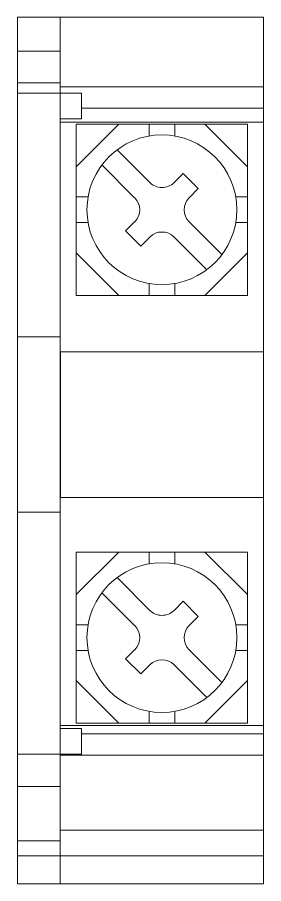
# Model space of a CAD drawing. Header units: millimetres. Extents: x 133 to 1212, y 97 to 428.
# Drawn here: x 587.51 to 599.01, y 318.7 to 359.2 of the extents above; entities that cross this region are included whole.
import ezdxf

# ---------------------------------------------------------------- set-up
doc = ezdxf.new("R2010")
doc.units = ezdxf.units.MM
doc.layers.add('hw_VTP', color=7, linetype='Continuous', lineweight=13)

# ---------------------------------------------------------------- blocks, each defined once
blk = doc.blocks.new('*U393')
blk.add_line((2, 24.86), (2, 18.06))
at = {"layer": 'hw_VTP'}
for p, q in [((0, 0), (0, 40.5)), ((0, 40.5), (11.5, 40.5)), ((11.5, 40.5), (1, 40.5)), ((2, 25.56), (2, 40.5)), ((2, 40.5), (2, 24.86)), ((11.5, 40.5), (11.5, 35.598)), ((2, 38.923), (0, 38.923)), ((2, 37.444), (0, 37.444)), ((2, 36.951), (0, 36.951)), ((11.5, 37.251), (2, 37.251)), ((3, 36.951), (2, 36.951)), ((3, 36.951), (3, 35.749)), ((11.5, 36.25), (3, 36.25)), ((3, 35.749), (2, 35.749)), ((4.74, 35.502), (2.75, 33.512)), ((10.75, 33.512), (8.76, 35.502)), ((4.74, 27.502), (2.75, 29.492)), ((10.75, 29.492), (8.76, 27.502)), ((2, 25.56), (0, 25.56)), ((11.5, 24.86), (2, 24.86)), ((2, 0), (2, 18.06)), ((11.5, 18.06), (2, 18.06)), ((2, 17.36), (0, 17.36)), ((4.74, 15.503), (2.75, 13.514)), ((10.75, 13.514), (8.76, 15.503)), ((4.74, 7.503), (2.75, 9.493)), ((10.75, 9.493), (8.76, 7.503)), ((11.5, 7.399), (11.5, 0)), ((3, 7.249), (2, 7.249)), ((3, 6.049), (3, 7.249)), ((11.5, 7), (3, 7)), ((2, 6.049), (0, 6.049)), ((3, 6.049), (2, 6.049)), ((11.5, 6), (2, 6)), ((2, 4.549), (0, 4.549)), ((11.5, 2.5), (2, 2.5)), ((2, 2), (0, 2)), ((1, 1.3), (0, 1.3)), ((11.5, 1.299), (1, 1.299)), ((11.5, 0), (0, 0))]:
    blk.add_line(p, q, dxfattribs=at)
at = {"layer": 'hw_VTP', "color": 4}
for p, q in [((11.5, 35.598), (2, 35.598)), ((11.5, 35.598), (11.5, 7.399)), ((11.5, 35.41), (11.5, 24.86)), ((11.5, 7.51), (11.5, 18.06)), ((11.5, 7.399), (2, 7.399))]:
    blk.add_line(p, q, dxfattribs=at)
at = {"layer": 'hw_VTP', "color": 0}
for p, q in [((10.75, 35.502), (2.75, 35.502)), ((2.75, 27.502), (2.75, 35.502)), ((6.15, 35.502), (6.15, 34.95)), ((7.35, 35.502), (7.35, 34.95)), ((10.75, 27.502), (10.75, 35.502)), ((6.184, 32.775), (4.654, 34.305)), ((5.477, 32.068), (3.947, 33.598)), ((7.74, 33.199), (7.316, 32.775)), ((8.447, 32.492), (7.74, 33.199)), ((8.447, 32.492), (8.023, 32.068)), ((2.75, 32.102), (3.302, 32.102)), ((10.75, 32.102), (10.198, 32.102)), ((2.75, 30.902), (3.302, 30.902)), ((5.477, 30.936), (5.053, 30.512)), ((9.553, 29.406), (8.023, 30.936)), ((10.75, 30.902), (10.198, 30.902)), ((5.76, 29.805), (5.053, 30.512)), ((6.184, 30.229), (5.76, 29.805)), ((8.846, 28.699), (7.316, 30.229)), ((6.15, 27.502), (6.15, 28.054)), ((7.35, 27.502), (7.35, 28.054)), ((10.75, 27.502), (2.75, 27.502)), ((10.75, 15.503), (2.75, 15.503)), ((2.75, 7.503), (2.75, 15.503)), ((6.15, 15.503), (6.15, 14.951)), ((7.35, 15.503), (7.35, 14.951)), ((10.75, 7.503), (10.75, 15.503)), ((6.184, 12.776), (4.654, 14.306)), ((5.477, 12.069), (3.947, 13.599)), ((7.74, 13.2), (7.316, 12.776)), ((8.447, 12.493), (7.74, 13.2)), ((8.447, 12.493), (8.023, 12.069)), ((2.75, 12.103), (3.302, 12.103)), ((10.75, 12.103), (10.198, 12.103)), ((5.477, 10.937), (5.053, 10.513)), ((9.553, 9.407), (8.023, 10.937)), ((2.75, 10.903), (3.302, 10.903)), ((10.75, 10.903), (10.198, 10.903)), ((5.76, 9.806), (5.053, 10.513)), ((6.184, 10.23), (5.76, 9.806)), ((8.846, 8.7), (7.316, 10.23)), ((6.15, 7.503), (6.15, 8.055)), ((7.35, 7.503), (7.35, 8.055)), ((10.75, 7.503), (2.75, 7.503))]:
    blk.add_line(p, q, dxfattribs=at)
at = {"layer": 'hw_VTP'}
for centre in [(6.75, 31.502), (6.75, 11.503)]:
    blk.add_circle(centre, 3.5, dxfattribs=at)
at = {"layer": 'hw_VTP', "color": 0}
for centre, start, end in [((6.75, 33.341), 225, 315), ((4.912, 31.502), 315, 45), ((8.588, 31.502), 135, 225), ((6.75, 29.664), 45, 135), ((6.75, 13.342), 225, 315), ((4.912, 11.503), 315, 45), ((8.588, 11.503), 135, 225), ((6.75, 9.665), 45, 135)]:
    blk.add_arc(centre, 0.8, start, end, dxfattribs=at)

msp = doc.modelspace()

# ---------------------------------------------------------------- block references
msp.add_blockref('*U393', (587.506, 318.699))

doc.saveas('drawing.dxf')
